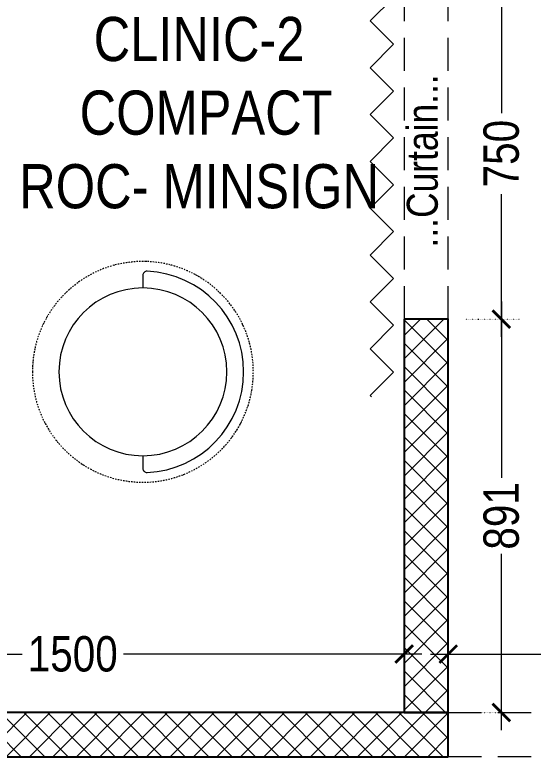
# Model space of a CAD drawing. Header units: millimetres. Extents: x -49972 to -35289, y -2918842 to -2908283.
# Drawn here: x -41217 to -40044, y -2916499 to -2914815 of the extents above; entities that cross this region are included whole.
import ezdxf

# ---------------------------------------------------------------- set-up
doc = ezdxf.new("R2010")
doc.units = ezdxf.units.MM
doc.header["$LTSCALE"] = 12
doc.header["$MEASUREMENT"] = 0
doc.header["$PDMODE"] = 3
for name, pattern in [('a_p6_plan_L18$0$HIDDEN', [0.375, 0.25, -0.125]), ('DASHDOT2', [0.5, 0.25, -0.125, 0, -0.125]), ('DOT2', [0.125, 0, -0.125])]:
    doc.linetypes.add(name, pattern=pattern)
doc.layers.get('0').update_dxf_attribs({"lineweight": 25})
for name, color, linetype, lineweight in [('curtain', 144, 'Continuous', 9), ('IM-ANNO-HATCH', 8, 'Continuous', 5), ('LENS-CURTAIN', 5, 'a_p6_plan_L18$0$HIDDEN', 9), ('LENS-FURNITURE', 13, 'Continuous', 9), ('LENS-PARTITION', 21, 'Continuous', 25), ('LENS-TEXT', 31, 'Continuous', 5), ('LENS_DIMENSION', 193, 'Continuous', 0), ('LENS_TEXT', 31, 'Continuous', 5), ('LN-ELEVATION-1', 81, 'Continuous', 13), ('PLANO-OPENING', 252, 'Continuous', 5)]:
    doc.layers.add(name, color=color, linetype=linetype, lineweight=lineweight)
doc.styles.add('LK TXT', font='Gill Sans MT Condensed Regular.ttf')
doc.styles.get("Standard").update_dxf_attribs({"font": 'Arial Narrow.ttf'})
doc.dimstyles.new('Working', dxfattribs={"dimscale": 0.8, "dimtxt": 100, "dimasz": 50, "dimexe": 50, "dimexo": 50, "dimgap": 25, "dimtad": 0, "dimdec": 0, "dimzin": 0, "dimdsep": 46, "dimtxsty": 'Standard', "dimblk": 'ARCHTICK', "dimcen": 0, "dimdle": 50, "dimclrd": 250, "dimclre": 8, "dimclrt": 7, "dimadec": 0, "dimazin": 0, "dimtfac": 1, "dimtdec": 0, "dimtofl": 0, "dimtmove": 1, "dimatfit": 3, "dimfxl": 3, "dimtolj": 1, "dimlwd": 5, "dimlwe": 0, "dimarcsym": 0})

# ---------------------------------------------------------------- blocks, each defined once
blk = doc.blocks.new('DOCTOR STOOL')
at = {"layer": 'LN-ELEVATION-1', "ltscale": 100}
blk.add_lwpolyline([(228, 37.8), (228, 9.1, -0.426474), (218.5, 0, -0.959166), (218.5, 455.6, -0.426474), (228, 446.5), (228, 417.8)], format="xyb", dxfattribs=at)
at = {"layer": 'LN-ELEVATION-1', "linetype": 'DASHDOT2'}
blk.add_circle((228, 227.8), 250, dxfattribs=at)
at = {"layer": 'LN-ELEVATION-1', "ltscale": 100}
blk.add_circle((228, 227.8), 190, dxfattribs=at)
blk = doc.blocks.new('_ArchTick')
at = {"const_width": 0.15}
blk.add_lwpolyline([(-0.5, -0.5), (0.5, 0.5)], dxfattribs=at)
blk = doc.blocks.new('*D119')
at = {"layer": 'Defpoints', "color": 0, "transparency": 16777216}
for p in [(-40235.7, -2914754.7), (-40235.7, -2915504.7), (-40115.5, -2915504.7)]:
    blk.add_point(p, dxfattribs=at)
at = {"layer": 'LENS_DIMENSION', "color": 8, "lineweight": 5, "transparency": 16777216}
for p, q in [((-40115.5, -2914714.7), (-40115.5, -2915037.7)), ((-40115.5, -2915544.7), (-40115.5, -2915221.8))]:
    blk.add_line(p, q, dxfattribs=at)
at = {"layer": 'LENS_DIMENSION', "color": 8, "linetype": 'DOT2', "lineweight": 0, "transparency": 16777216}
for p, q in [((-40195.7, -2914754.7), (-40075.5, -2914754.7)), ((-40195.7, -2915504.7), (-40075.5, -2915504.7))]:
    blk.add_line(p, q, dxfattribs=at)
at = {"layer": 'LENS_DIMENSION', "color": 8, "lineweight": 5, "transparency": 16777216, "xscale": 40, "yscale": 40, "zscale": 40}
for p, rotation in [((-40115.5, -2914754.7), 90), ((-40115.5, -2915504.7), 270)]:
    blk.add_blockref('_ArchTick', p, dxfattribs=dict(at, rotation=rotation))
at = {"layer": 'LENS_DIMENSION', "color": 0, "transparency": 16777216, "insert": (-40115.5, -2915129.7), "char_height": 80, "attachment_point": 5, "rotation": 90}
blk.add_mtext('\\A1;750', dxfattribs=at)
blk = doc.blocks.new('*D120')
at = {"layer": 'Defpoints', "color": 0, "transparency": 16777216}
for p in [(-40235.7, -2915504.7), (-40235.7, -2916395.7), (-40115.5, -2916395.7)]:
    blk.add_point(p, dxfattribs=at)
at = {"layer": 'LENS_DIMENSION', "color": 8, "lineweight": 5, "transparency": 16777216}
for p, q in [((-40115.5, -2915464.7), (-40115.5, -2915864.1)), ((-40115.5, -2916435.7), (-40115.5, -2916036.4))]:
    blk.add_line(p, q, dxfattribs=at)
at = {"layer": 'LENS_DIMENSION', "color": 8, "linetype": 'DOT2', "lineweight": 0, "transparency": 16777216}
for p, q in [((-40195.7, -2915504.7), (-40075.5, -2915504.7)), ((-40195.7, -2916395.7), (-40075.5, -2916395.7))]:
    blk.add_line(p, q, dxfattribs=at)
at = {"layer": 'LENS_DIMENSION', "color": 8, "lineweight": 5, "transparency": 16777216, "xscale": 40, "yscale": 40, "zscale": 40}
for p, rotation in [((-40115.5, -2915504.7), 90), ((-40115.5, -2916395.7), 270)]:
    blk.add_blockref('_ArchTick', p, dxfattribs=dict(at, rotation=rotation))
at = {"layer": 'LENS_DIMENSION', "color": 0, "transparency": 16777216, "insert": (-40115.5, -2915950.2), "char_height": 80, "attachment_point": 5, "rotation": 90}
blk.add_mtext('\\A1;891', dxfattribs=at)
blk = doc.blocks.new('*D121')
at = {"layer": 'Defpoints', "color": 0, "transparency": 16777216}
for p in [(-39485.7, -2916263.2), (-40235.7, -2916395.7), (-39485.7, -2916395.7)]:
    blk.add_point(p, dxfattribs=at)
at = {"layer": 'LENS_DIMENSION', "color": 8, "linetype": 'DOT2', "lineweight": 0, "transparency": 16777216}
for p, q in [((-40235.7, -2916355.7), (-40235.7, -2916223.2)), ((-39485.7, -2916355.7), (-39485.7, -2916223.2))]:
    blk.add_line(p, q, dxfattribs=at)
at = {"layer": 'LENS_DIMENSION', "color": 8, "lineweight": 5, "transparency": 16777216}
for p, q in [((-40275.7, -2916263.2), (-39952.8, -2916263.2)), ((-39445.7, -2916263.2), (-39768.6, -2916263.2))]:
    blk.add_line(p, q, dxfattribs=at)
at = {"layer": 'LENS_DIMENSION', "color": 8, "lineweight": 5, "transparency": 16777216, "xscale": 40, "yscale": 40, "zscale": 40, "rotation": 180}
blk.add_blockref('_ArchTick', (-40235.7, -2916263.2), dxfattribs=at)
at = {"layer": 'LENS_DIMENSION', "color": 8, "lineweight": 5, "transparency": 16777216, "xscale": 40, "yscale": 40, "zscale": 40}
blk.add_blockref('_ArchTick', (-39485.7, -2916263.2), dxfattribs=at)
at = {"layer": 'LENS_DIMENSION', "color": 0, "transparency": 16777216, "insert": (-39860.7, -2916263.2), "char_height": 80, "attachment_point": 5}
blk.add_mtext('\\A1;750', dxfattribs=at)
blk = doc.blocks.new('*D122')
at = {"layer": 'Defpoints', "color": 0, "transparency": 16777216}
for p in [(-40335.7, -2916263.2), (-41835.7, -2916395.7), (-40335.7, -2916395.7)]:
    blk.add_point(p, dxfattribs=at)
at = {"layer": 'LENS_DIMENSION', "color": 8, "linetype": 'DOT2', "lineweight": 0, "transparency": 16777216}
for p, q in [((-41835.7, -2916355.7), (-41835.7, -2916223.2)), ((-40335.7, -2916355.7), (-40335.7, -2916223.2))]:
    blk.add_line(p, q, dxfattribs=at)
at = {"layer": 'LENS_DIMENSION', "color": 8, "lineweight": 5, "transparency": 16777216}
for p, q in [((-41875.7, -2916263.2), (-41200.5, -2916263.2)), ((-40295.7, -2916263.2), (-40971, -2916263.2))]:
    blk.add_line(p, q, dxfattribs=at)
at = {"layer": 'LENS_DIMENSION', "color": 8, "lineweight": 5, "transparency": 16777216, "xscale": 40, "yscale": 40, "zscale": 40, "rotation": 180}
blk.add_blockref('_ArchTick', (-41835.7, -2916263.2), dxfattribs=at)
at = {"layer": 'LENS_DIMENSION', "color": 8, "lineweight": 5, "transparency": 16777216, "xscale": 40, "yscale": 40, "zscale": 40}
blk.add_blockref('_ArchTick', (-40335.7, -2916263.2), dxfattribs=at)
at = {"layer": 'LENS_DIMENSION', "color": 0, "transparency": 16777216, "insert": (-41085.7, -2916263.2), "char_height": 80, "attachment_point": 5}
blk.add_mtext('\\A1;1500', dxfattribs=at)
blk = doc.blocks.new('A$C6b330860')
at = {"layer": 'IM-ANNO-HATCH', "ltscale": 0.001}
h = blk.add_hatch(dxfattribs=at)
h.set_pattern_fill('ANSI37', color=256, scale=300, angle=-90)
h.set_pattern_definition([(315, (19582.948, 2791225.586), (26.5165043, 26.5165043), []), (45, (19582.948, 2791225.586), (-26.5165043, 26.5165043), [])])
h.paths.add_polyline_path([(8086.2, 4100), (8086.2, 4000), (6486.2, 4000), (6486.2, 4100)])
h.paths.add_polyline_path([(7986.2, 3241), (7986.2, 4000), (8086.2, 4000), (8086.2, 3241)])
h.paths.add_polyline_path([(9386.2, 3660), (9386.2, 3760), (8936.2, 3760), (8936.2, 3660)])
h.paths.add_polyline_path([(8936.2, 3200), (8936.2, 3760), (8836.2, 3760), (8836.2, 3200)])
h.paths.add_polyline_path([(10136.2, 3660), (10136.2, 3760), (12203.2, 3760), (12203.2, 3660)])
h.paths.add_polyline_path([(10603.2, 3760), (10603.2, 4210), (10703.2, 4210), (10703.2, 3760)])
h.paths.add_polyline_path([(10703.2, 4960), (10703.2, 7660), (10603.2, 7660), (10603.2, 4960)])
h.paths.add_polyline_path([(10703.2, 6260), (10703.2, 6160), (12203.2, 6160), (12203.2, 6260)])
h.paths.add_polyline_path([(10603.2, 8410), (10603.2, 8660), (10703.2, 8660), (10703.2, 8410)])
h.paths.add_polyline_path([(8836.2, 2350), (8836.2, 2450), (10903.2, 2450), (10903.2, 2350)])
h.paths.add_polyline_path([(11003.2, 2253), (11003.2, 2450), (10903.2, 2450), (10903.2, 2253)])
h.paths.add_polyline_path([(8836.2, 1600), (8836.2, 0), (8936.2, 0), (8936.2, 1600)])
h.paths.add_polyline_path([(8086.2, 1500), (8086.2, 1600), (6486.2, 1600), (6486.2, 1500)])
h.paths.add_polyline_path([(7986.2, 2491), (7986.2, 1600), (8086.2, 1600), (8086.2, 2491)])
at = {"layer": 'LENS-CURTAIN', "ltscale": 25}
for points in [[(8086.2, 2491), (8086.2, 3241), (7986.2, 3241), (7986.2, 2491)], [(8086.2, 1500), (8086.2, 1600), (8836.2, 1600), (8836.2, 1500)]]:
    blk.add_lwpolyline(points, close=True, dxfattribs=at)
at = {"layer": 'LENS-PARTITION'}
for points in [[(7986.2, 2491), (7986.2, 1600), (8086.2, 1600), (8086.2, 2491)], [(8086.2, 1500), (8086.2, 1600), (6486.2, 1600), (6486.2, 1500)]]:
    blk.add_lwpolyline(points, close=True, dxfattribs=at)

msp = doc.modelspace()

# ---------------------------------------------------------------- hatches: boundary and pattern name
at = {"layer": 'curtain'}
h = msp.add_hatch(dxfattribs=at)
h.set_pattern_fill('ZIGZAG', color=256, scale=600, angle=765)
h.set_pattern_definition([(45, (-64489.896, -2826051.874), (6e-13, 106.06602), [75, -75]), (135, (-64436.86, -2825998.84), (-106.06602, 6e-13), [75, -75])])
edge = h.paths.add_edge_path()
edge.add_line((-40335.5, -2914718.5), (-40332.2, -2915680))
edge.add_line((-40332.2, -2915680), (-40423, -2915680.9))
edge.add_line((-40423, -2915672.3), (-40423.1, -2914714.5))
edge.add_line((-40423.1, -2914714.5), (-40333.2, -2914714.5))

# ---------------------------------------------------------------- block references
at = {"layer": 'LENS-FURNITURE', "xscale": -1}
msp.add_blockref('DOCTOR STOOL', (-40698.9, -2915851.8), dxfattribs=at)
at = {"layer": 'PLANO-OPENING'}
msp.add_blockref('A$C6b330860', (-48321.9, -2917995.7), dxfattribs=at)

# ---------------------------------------------------------------- texts
at = {"layer": 'LENS-TEXT', "linetype": 'Continuous', "ltscale": 3, "insert": (-40799.7, -2915037.5), "char_height": 100, "attachment_point": 5, "style": 'LK TXT'}
msp.add_mtext_dynamic_manual_height_columns('CLINIC-2\\P COMPACT ROC- MINSIGN', width=881.46, gutter_width=1, heights=[0], dxfattribs=at)
at = {"layer": 'LENS_TEXT', "insert": (-40258.5, -2915417.2), "char_height": 70, "attachment_point": 7, "rotation": 90}
msp.add_mtext_dynamic_manual_height_columns('\\pi74.92483;...Curtain...', width=527.831, gutter_width=1, heights=[0], dxfattribs=at)

# ---------------------------------------------------------------- dimensions: what is measured, and where the dimension line sits
at = {"layer": 'LENS_DIMENSION'}
for base, p1, p2, picture, middle in [((-40115.5, -2915504.7), (-40235.7, -2914754.7), (-40235.7, -2915504.7), '*D119', (-40115.5, -2915129.7)), ((-40115.5, -2916395.7), (-40235.7, -2915504.7), (-40235.7, -2916395.7), '*D120', (-40115.5, -2915950.2))]:
    dim = msp.add_linear_dim(base=base, p1=p1, p2=p2, angle=90, dimstyle='Working', override={"dimclrd": 8, "dimclrt": 0, "dimfxl": 25}, dxfattribs=at)
    dim.commit()
    dim.dimension.update_dxf_attribs({"geometry": picture, "text_midpoint": middle})
for base, p1, p2, picture, middle in [((-40335.7, -2916263.2), (-41835.7, -2916395.7), (-40335.7, -2916395.7), '*D122', (-41085.7, -2916263.2)), ((-39485.7, -2916263.2), (-40235.7, -2916395.7), (-39485.7, -2916395.7), '*D121', (-39860.7, -2916263.2))]:
    dim = msp.add_linear_dim(base=base, p1=p1, p2=p2, dimstyle='Working', override={"dimclrd": 8, "dimclrt": 0, "dimfxl": 25}, dxfattribs=at)
    dim.commit()
    dim.dimension.update_dxf_attribs({"geometry": picture, "text_midpoint": middle})

doc.saveas('drawing.dxf')
